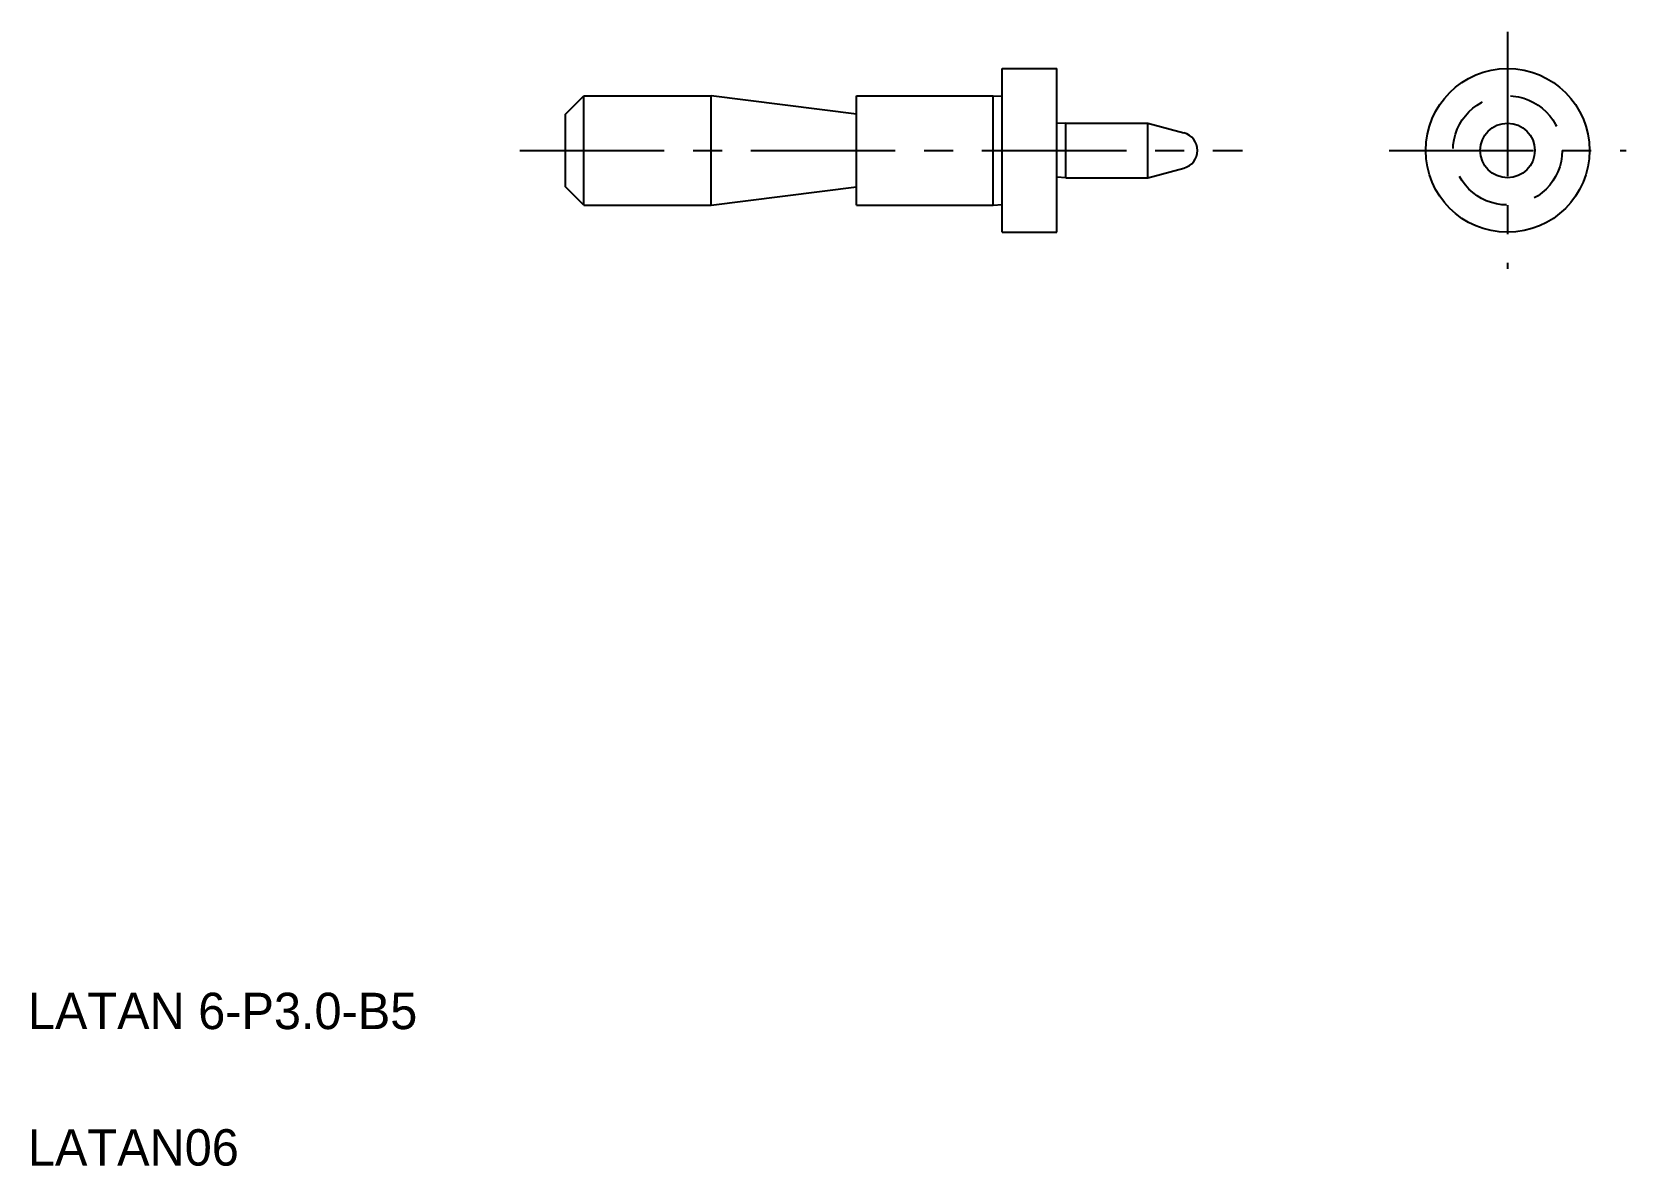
# Model space of a CAD drawing. Extents: x 5.2 to 92.9, y 5 to 67.3.
import ezdxf

# ---------------------------------------------------------------- set-up
doc = ezdxf.new("R2010")
doc.units = 0
doc.header["$LTSCALE"] = 0.25
doc.linetypes.add('CENTER', pattern=[50.8, 31.75, -6.35, 6.35, -6.35])
doc.linetypes.add('DASHED', pattern=[19.05, 12.7, -6.35])
doc.layers.get('0').update_dxf_attribs({"linetype": 'CONTINUOUS'})
doc.layers.add('CENTER', color=1, linetype='CENTER')

msp = doc.modelspace()

# ---------------------------------------------------------------- linework, layer by layer
at = {"linetype": 'CONTINUOUS'}
for p, q in [((58.554, 56.293), (58.554, 65.293)), ((58.554, 65.293), (61.554, 65.293)), ((61.554, 56.293), (61.554, 65.293)), ((34.554, 62.793), (35.554, 63.793)), ((35.554, 63.793), (42.554, 63.793)), ((35.554, 57.793), (35.554, 63.793)), ((42.554, 57.793), (42.554, 63.793)), ((50.554, 62.793), (42.554, 63.793)), ((50.554, 57.793), (50.554, 63.793)), ((50.554, 63.793), (58.054, 63.793)), ((58.054, 57.793), (58.054, 63.793)), ((34.554, 58.793), (34.554, 62.793)), ((62.054, 62.293), (66.554, 62.293)), ((62.054, 59.293), (62.054, 62.293)), ((66.554, 62.293), (68.547, 61.758)), ((66.554, 59.293), (66.554, 62.293)), ((66.554, 59.293), (68.547, 59.827)), ((35.554, 57.793), (34.554, 58.793)), ((42.554, 57.793), (50.554, 58.793)), ((62.054, 59.293), (66.554, 59.293)), ((35.554, 57.793), (42.554, 57.793)), ((50.554, 57.793), (58.054, 57.793)), ((58.554, 56.293), (61.554, 56.293))]:
    msp.add_line(p, q, dxfattribs=at)
for p, q in [((58.054, 63.793), (58.554, 63.768)), ((62.054, 62.293), (61.554, 62.268)), ((62.054, 59.293), (61.554, 59.318)), ((58.054, 57.793), (58.554, 57.818)), ((59.304, 56.293), (59.304, 56.293)), ((60.054, 56.293), (60.054, 56.293))]:
    msp.add_line(p, q)
for radius in [4.5, 1.5]:
    msp.add_circle((86.335, 60.793), radius, dxfattribs=at)
at = {"color": 3, "linetype": 'DASHED'}
msp.add_circle((86.335, 60.793), 3, dxfattribs=at)
at = {"linetype": 'CONTINUOUS'}
msp.add_arc((68.288, 60.793), 1, 285, 75, dxfattribs=at)
at = {"layer": 'CENTER', "color": 1, "linetype": 'CENTER'}
for p, q in [((86.335, 67.309), (86.335, 54.277)), ((32.042, 60.793), (71.757, 60.793)), ((79.819, 60.793), (92.851, 60.793))]:
    msp.add_line(p, q, dxfattribs=at)

# ---------------------------------------------------------------- texts
for s, p in [('LATAN 6-P3.0-B5', (5, 12.5)), ('LATAN06', (5, 5))]:
    msp.add_text(s, height=2).set_placement(p)

doc.saveas('drawing.dxf')
